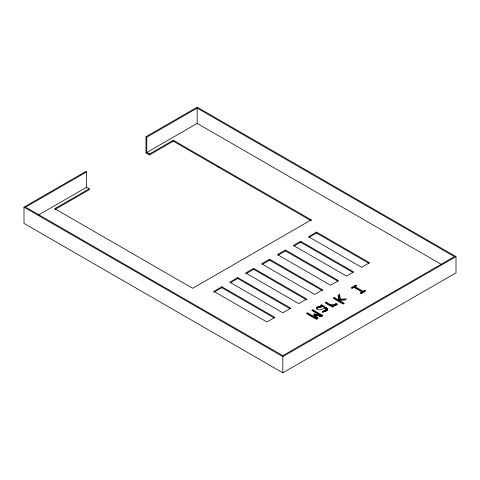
<?xml version="1.0" encoding="UTF-8"?>
<svg xmlns="http://www.w3.org/2000/svg" width="480" height="480" viewBox="0 0 480 480"><rect width="100%" height="100%" fill="white"/><g stroke="black" fill="none" stroke-linecap="round" stroke-linejoin="round"><path stroke-width="0.72" d="M316.626 308.124L316.866 307.476L318.36 306.546L321.474 306.252L321.474 307.17L318.36 307.464L316.866 308.394L316.626 309.042L316.626 308.124L316.83 308.784C319.02 310.98 322.332 309.288 324.6 308.124L325.944 309.414L325.746 310.86L325.086 311.382L325.086 310.464L325.944 309.414M332.202 305.526L333.708 306.39L332.598 307.032L325.164 302.736L326.268 302.1C328.686 303.888 333.33 306.798 335.934 303.642L337.452 303.996L335.412 305.49L332.202 305.526L332.202 306.444L333.204 307.02M326.268 302.1L326.268 303.018C328.686 304.806 333.33 307.722 335.934 304.56L335.934 303.642M310.554 220.41L173.304 141.168L149.436 154.95L145.986 152.958L145.986 136.728L197.172 107.178L456 256.614L456 272.844L282.828 372.822L24 223.386L24 207.156L85.788 171.486L86.586 171.942L86.586 187.254L38.568 214.974M86.586 171.942L25.59 207.156L282.828 355.674L454.41 256.614L197.172 108.096L146.784 137.19L145.986 136.728M146.784 137.19L146.784 152.496L197.172 123.408L441.45 264.444M54.762 209.61L89.238 189.702L89.238 188.784L54.762 208.692L192.66 288.306L311.202 219.864L311.202 220.788M146.784 152.496L149.436 154.032L173.304 140.25L311.202 219.864M213.876 291.366L221.832 286.776L274.872 317.394L266.916 321.99L213.876 291.366L213.876 292.284M237.744 277.59L229.788 282.18L282.828 312.804L290.784 308.208L237.744 277.59L237.744 278.508L290.136 308.754M253.656 268.404L245.7 272.994L298.74 303.618L306.696 299.022L253.656 268.404L253.656 269.322L306.696 299.94M269.568 259.218L261.612 263.808L314.652 294.432L322.608 289.836L269.568 259.218L269.568 260.136L322.608 290.754M285.48 250.026L277.524 254.622L330.564 285.246L338.52 280.65L285.48 250.026L285.48 250.95L337.872 281.196M300.594 241.302L293.436 245.436L346.476 276.06L353.634 271.926L300.594 241.302L300.594 242.22L352.986 272.466M316.506 232.116L308.55 236.706L361.59 267.33L369.546 262.734L316.506 232.116L316.506 233.034L368.898 263.28M214.488 291.936L221.832 287.694L274.224 317.94M230.4 282.744L237.744 278.508M245.7 273.912L253.656 269.322M262.224 264.372L269.568 260.136M278.136 255.186L285.48 250.95M294.036 246.012L300.594 242.22M309.162 237.276L316.506 233.034M307.65 312.852L307.65 313.77L316.284 318.756L316.284 317.832L307.65 312.852L306.522 313.5L316.59 319.314L318.114 318.438L315.21 314.814L315.21 315.732L317.7 318.84M315.21 314.814L321.474 316.494L322.992 315.618L312.924 309.804L311.796 310.458L320.43 315.438L320.43 316.362L314.778 314.85L313.674 315.492M325.086 310.464L322.296 311.364L322.8 311.994C331.386 310.566 326.298 307.272 321.516 304.842L320.412 305.484L321.474 306.252M334.254 297.486L334.254 298.41L337.326 300.18L338.682 300.12L338.682 299.202L337.326 299.262L334.254 297.486L333.144 298.134L343.212 303.948L344.322 303.3L338.55 299.97L338.55 300.888L343.686 303.852M345.174 299.91L340.17 300.066L339.6 294.402L338.136 295.248L338.682 299.202M361.98 291.93L360.246 292.932L361.266 293.52L365.844 290.88L364.824 290.292L364.824 291.21L363.15 292.176L355.122 287.538L355.122 286.62L356.79 285.654L355.77 285.066L351.198 287.706L352.218 288.294L353.952 287.298L361.98 291.93L361.98 292.848L360.822 293.514M339.6 294.402L339.6 295.32L338.136 296.166L338.682 300.12M351.768 288.294L355.77 285.984L355.77 285.066M320.43 315.438L314.778 313.932L313.674 314.574L316.284 317.832M355.122 286.62L363.15 291.252L364.824 290.292M24 207.156L282.828 356.592L456 256.614M322.296 312.282L323.838 311.892L323.838 310.974M340.17 299.148L346.602 298.95L345.18 299.766L338.55 299.97M335.934 304.56L337.452 304.92M321.516 304.842L321.516 305.76L326.256 308.712L327.636 310.242M322.362 316.176L312.924 310.722L312.924 309.804M86.586 187.254L89.238 188.784M315.414 317.664L316.284 318.756M325.944 310.332L325.68 308.874M339.6 295.32L340.17 300.066M363.15 291.252L363.15 292.176M337.326 299.262L337.326 300.18M335.49 304.176L335.49 305.094M334.986 304.56L334.986 305.478M334.428 304.8L334.428 305.718M333.738 304.95L333.738 305.874M332.946 305.016L332.946 305.934M332.064 304.986L332.064 305.904M331.08 304.878L331.08 305.796M327.54 308.946L327.54 309.864M327.276 308.562L327.276 309.486M326.256 307.794L326.256 308.712M325.746 309.942L325.746 310.86M323.058 305.946L323.058 306.864M322.188 305.394L322.188 306.312M320.346 306.198L320.346 307.116M319.308 306.294L319.308 307.218M318.36 306.546L318.36 307.464M317.496 306.942L317.496 307.86M316.866 307.476L316.866 308.394M314.778 313.932L314.778 314.85M282.828 356.592L282.828 372.822M221.832 286.776L221.832 287.694M218.388 166.278L218.388 167.196M197.172 108.096L197.172 123.408M173.304 140.25L173.304 141.168M149.436 154.032L149.436 154.95"/></g></svg>
